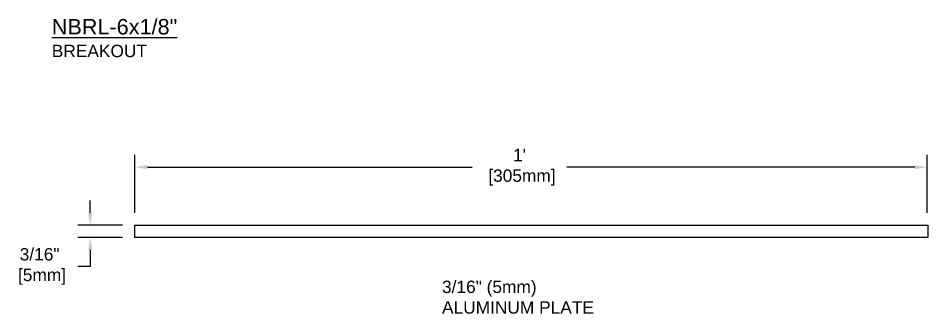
# Model space of a CAD drawing. Header units: inches. Extents: x -3.1 to 45.1, y -1.4 to 9.8.
# Drawn here: x 31.34 to 45.11, y 4.51 to 8.99 of the extents above; entities that cross this region are included whole.
import ezdxf

# ---------------------------------------------------------------- set-up
doc = ezdxf.new("R2010")
doc.units = ezdxf.units.IN
doc.header["$MEASUREMENT"] = 0
for name, color, linetype in [('Dimensions', 3, 'Continuous'), ('Metals', 7, 'Continuous'), ('Text', 2, 'Continuous')]:
    doc.layers.add(name, color=color, linetype=linetype)
doc.styles.add('ARIAL', font='arial.ttf')
doc.dimstyles.new('Arial', dxfattribs={"dimscale": 1.5, "dimtxt": 0.125, "dimasz": 0.125, "dimexe": 0.125, "dimexo": 0.125, "dimgap": 0.125, "dimtad": 0, "dimtih": 1, "dimtoh": 1, "dimdec": 4, "dimzin": 0, "dimdsep": 46, "dimlunit": 4, "dimtxsty": 'ARIAL', "dimcen": 0.125, "dimadec": 0, "dimazin": 0, "dimtfac": 1, "dimtdec": 4, "dimtofl": 0, "dimtmove": 0, "dimatfit": 3, "dimfxl": 0, "dimfrac": 2, "dimtolj": 1, "dimtzin": 0, "dimarcsym": 0})

# ---------------------------------------------------------------- blocks, each defined once
blk = doc.blocks.new('*D19')
at = {"layer": 'Defpoints', "color": 0}
for p in [(45.101, 6.728), (33.11, 5.849), (45.101, 5.849)]:
    blk.add_point(p, dxfattribs=at)
at = {"layer": 'Dimensions', "color": 0, "lineweight": -2}
for p, q in [((33.11, 6.037), (33.11, 6.915)), ((45.101, 6.037), (45.101, 6.915)), ((33.298, 6.728), (38.215, 6.728)), ((44.914, 6.728), (39.646, 6.728))]:
    blk.add_line(p, q, dxfattribs=at)
at = {"layer": 'Dimensions', "color": 0}
for points in [[(33.298, 6.759), (33.298, 6.697), (33.11, 6.728)], [(44.914, 6.759), (44.914, 6.697), (45.101, 6.728)]]:
    blk.add_solid(points, dxfattribs=at)
at = {"layer": 'Dimensions', "color": 0, "insert": (38.931, 6.728), "char_height": 0.1875, "attachment_point": 5, "style": 'ARIAL'}
blk.add_mtext("\\A1;1'\\P [305mm]", dxfattribs=at)
blk = doc.blocks.new('*D20')
at = {"layer": 'Defpoints', "color": 0}
for p in [(33.11, 5.849), (32.433, 5.662), (33.11, 5.662)]:
    blk.add_point(p, dxfattribs=at)
at = {"layer": 'Dimensions', "color": 0, "lineweight": -2}
for p, q in [((32.433, 6.037), (32.433, 6.224)), ((32.923, 5.849), (32.246, 5.849)), ((32.923, 5.662), (32.246, 5.662)), ((32.433, 5.474), (32.433, 5.224)), ((32.433, 5.224), (32.246, 5.224))]:
    blk.add_line(p, q, dxfattribs=at)
at = {"layer": 'Dimensions', "color": 0}
for points in [[(32.402, 6.037), (32.465, 6.037), (32.433, 5.849)], [(32.402, 5.474), (32.465, 5.474), (32.433, 5.662)]]:
    blk.add_solid(points, dxfattribs=at)
at = {"layer": 'Dimensions', "color": 0, "insert": (31.667, 5.224), "char_height": 0.1875, "attachment_point": 5, "style": 'ARIAL'}
blk.add_mtext('\\A1;3/16"\\P [5mm]', dxfattribs=at)

msp = doc.modelspace()

# ---------------------------------------------------------------- linework, layer by layer
at = {"layer": 'Metals'}
msp.add_lwpolyline([(33.11008, 5.84913), (45.11008, 5.84913), (45.11008, 5.66163), (33.11008, 5.66163)], close=True, dxfattribs=at)

# ---------------------------------------------------------------- texts
at = {"layer": 'Text', "insert": (31.85121, 8.97284), "char_height": 0.1875, "width": 7.5157046, "attachment_point": 1, "style": 'ARIAL'}
msp.add_mtext('{\\H1.25x;\\LNBRL-6x1/8"}\\PBREAKOUT', dxfattribs=at)
at = {"layer": 'Text', "insert": (37.7574, 4.75781), "char_height": 0.1875, "attachment_point": 4, "style": 'ARIAL'}
msp.add_mtext('3/16" (5mm)\\PALUMINUM PLATE', dxfattribs=at)

# ---------------------------------------------------------------- dimensions: what is measured, and where the dimension line sits
at = {"layer": 'Dimensions'}
dim = msp.add_linear_dim(base=(45.10112, 6.72781), p1=(33.11008, 5.84913), p2=(45.10112, 5.84913), dimstyle='Arial', override={"dimpost": '\\X'}, dxfattribs=at)
dim.commit()
dim.dimension.update_dxf_attribs({"geometry": '*D19', "text_midpoint": (38.93052, 6.72781), "dimtype": 160})
dim = msp.add_linear_dim(base=(32.43325, 5.66163), p1=(33.11008, 5.84913), p2=(33.11008, 5.66163), angle=90, dimstyle='Arial', override={"dimpost": '\\X'}, dxfattribs=at)
dim.commit()
dim.dimension.update_dxf_attribs({"geometry": '*D20', "text_midpoint": (31.66656, 5.22413), "dimtype": 160})

doc.saveas('drawing.dxf')
